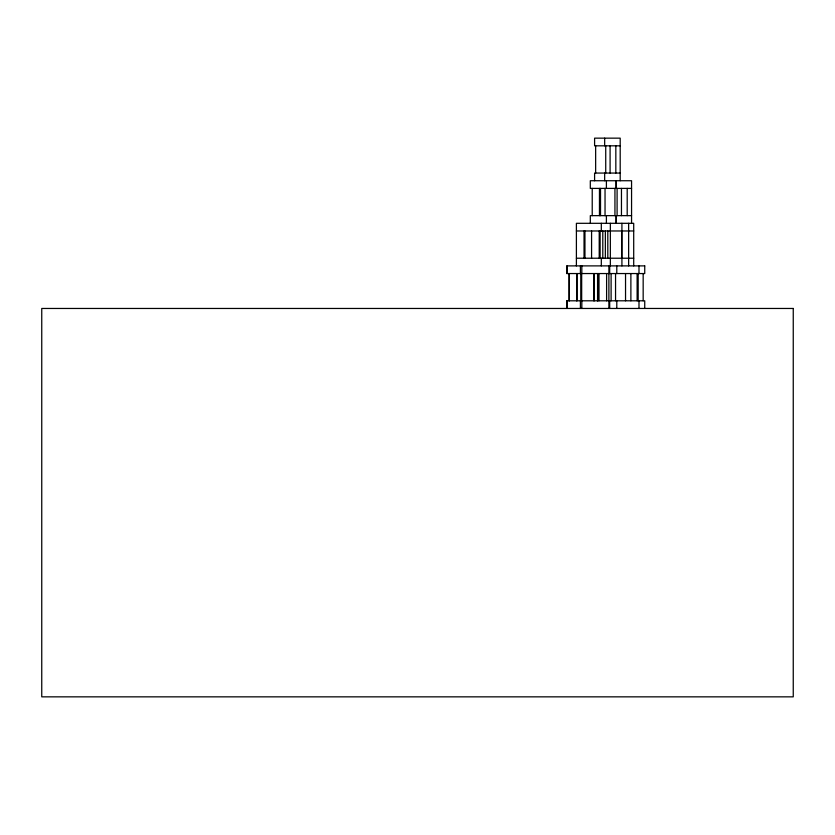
<?xml version="1.0" encoding="UTF-8"?>
<svg xmlns="http://www.w3.org/2000/svg" width="835" height="835" viewBox="0 0 835 835"><rect width="100%" height="100%" fill="white"/><g stroke="black" fill="none" stroke-linecap="round" stroke-linejoin="round"><path stroke-width="1.25" d="M620.196 145.822L594.593 145.822L594.593 138.151L620.196 138.151L620.196 180.736M620.196 173.064L594.593 173.064L594.593 180.736M631.563 188.397L590.314 188.397L590.314 180.736L631.563 180.736L631.563 223.31M631.563 215.649L590.314 215.649L590.314 223.31M576.4 230.971L633.702 230.971M576.4 258.224L633.702 258.224M644.735 308.459L644.735 300.798L566.788 300.798L566.788 308.459M643.169 273.546L643.169 300.798M638.994 265.885L638.994 273.546M638.994 300.798L638.994 308.459M638.17 273.546L638.17 300.798M637.126 273.546L637.126 300.798M633.702 265.885L633.702 223.31L576.4 223.31L576.4 265.885M630.884 273.546L630.884 300.798M628.64 223.31L628.64 265.885M627.2 188.397L627.2 215.649M625.54 273.546L625.54 300.798M621.918 223.31L621.918 265.885M621.658 230.971L621.658 258.224M621.459 188.397L621.459 215.649M617.096 188.397L617.096 215.649M616.794 265.885L616.794 273.546M616.794 300.798L616.794 308.459M616.293 180.736L616.293 188.397M616.293 215.649L616.293 223.31M616.042 180.736L616.042 188.397M616.042 215.649L616.042 223.31M615.833 145.822L615.833 173.064M615.552 273.546L615.552 300.798M614.936 188.397L614.936 215.649M611.105 273.546L611.105 300.798M610.343 223.31L610.343 265.885M610.093 145.822L610.093 173.064M609.686 265.885L609.686 273.546M609.686 300.798L609.686 308.459M608.892 265.885L608.892 308.459M607.807 230.971L607.807 258.224M606.607 273.546L606.607 300.798M606.398 180.736L606.398 188.397M606.398 215.649L606.398 223.31M605.73 145.822L605.73 173.064M605.344 230.971L605.344 258.224M605.041 188.397L605.041 215.649M604.665 138.151L604.665 145.822M604.665 173.064L604.665 180.736M602.797 230.971L602.797 258.224M601.315 223.31L601.315 230.971M601.315 258.224L601.315 265.885M600.522 188.397L600.522 215.649M600.125 230.971L600.125 258.224M599.457 188.397L599.457 215.649M599.217 230.971L599.217 258.224M598.998 273.546L598.998 300.798M597.797 273.546L597.797 300.798M597.578 273.546L597.578 300.798M595.647 145.822L595.647 173.064M594.103 273.546L594.103 300.798M593.842 273.546L593.967 300.798M592.224 188.397L592.224 215.649M591.577 230.971L591.577 258.224M584.949 230.971L584.949 258.224M584.041 230.971L584.041 258.224M581.828 265.885L581.828 273.546M581.828 300.798L581.828 308.459M581.671 273.546L581.671 300.798M580.774 273.546L580.774 300.798M580.409 265.885L580.409 273.546M580.409 300.798L580.409 308.459M576.964 273.546L576.964 300.798M576.745 273.546L576.745 300.798M569.303 273.546L569.303 300.798M569.084 273.546L569.084 300.798M566.996 265.885L566.996 273.546M566.996 300.798L566.996 308.459M644.735 265.885L566.788 265.885L566.788 273.546L644.735 273.546L644.735 265.885M793.25 308.459L41.75 308.459L41.75 696.849L793.25 696.849L793.25 308.459"/></g></svg>
